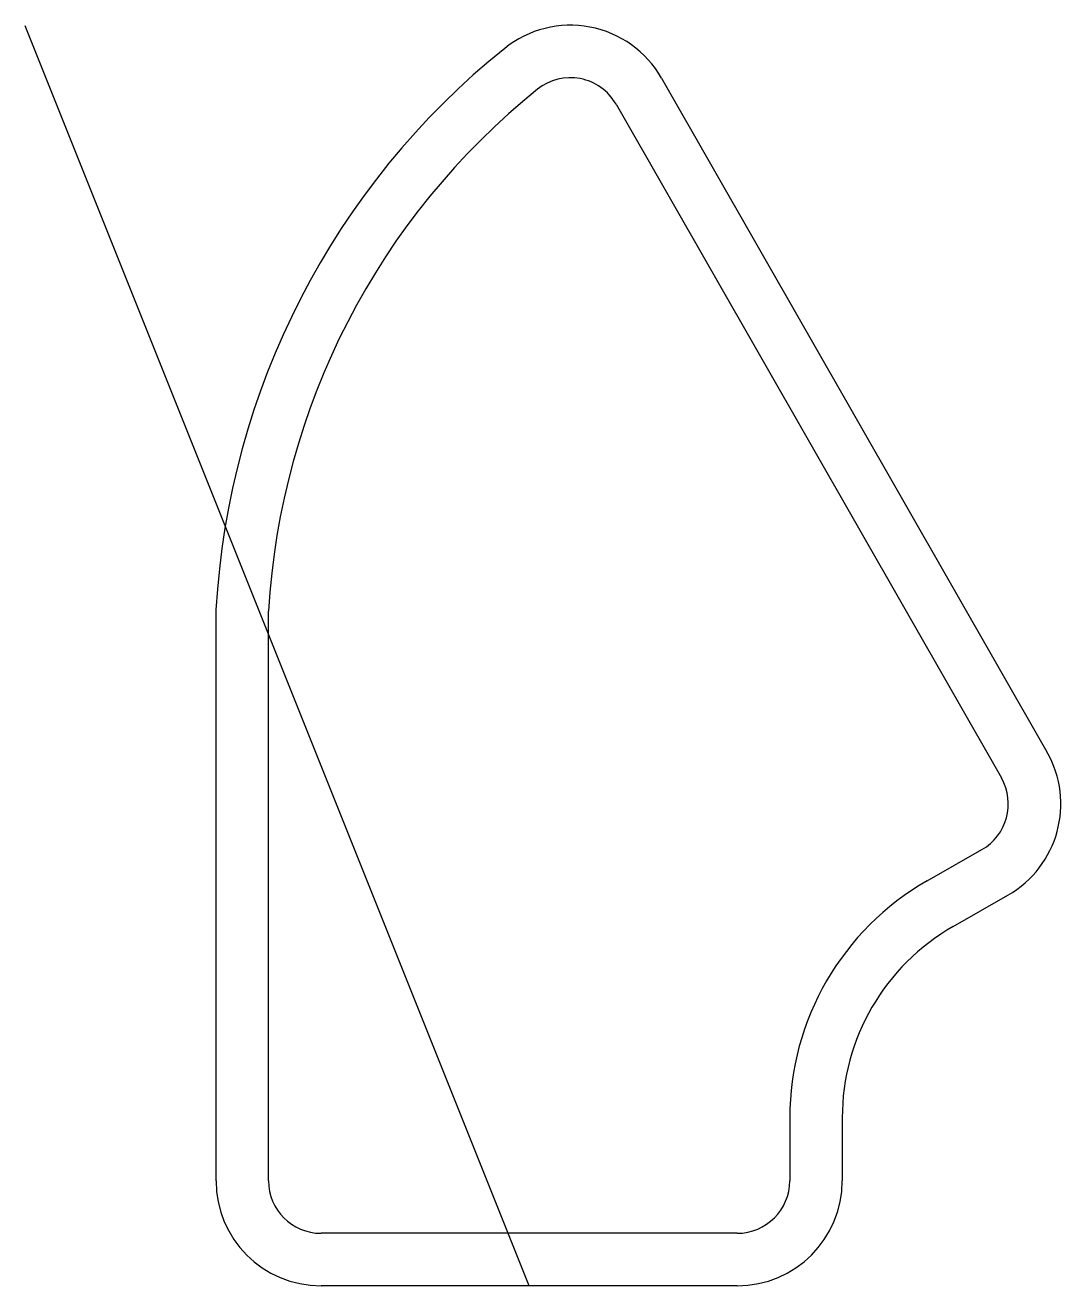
# Model space of a CAD drawing. Extents: x -1.2 to 1.27, y 0 to 3.
import ezdxf

# ---------------------------------------------------------------- set-up
doc = ezdxf.new("R2010")
doc.units = 0
doc.header["$LTSCALE"] = 5
doc.header["$MEASUREMENT"] = 0
for name, color, linetype in [('Z1_RAMPS_A', 24, 'Continuous'), ('Z1_RAMPS_B', 24, 'Continuous'), ('Z1_RAMPS_C', 24, 'Continuous')]:
    doc.layers.add(name, color=color, linetype=linetype)

msp = doc.modelspace()

# ---------------------------------------------------------------- linework, layer by layer
at = {"layer": 'Z1_RAMPS_A', "color": 24, "linetype": 'Continuous', "lineweight": 25}
for p, q in [((0.2069, 2.8138), (1.1246, 1.2093)), ((-0.6206, 0.25), (-0.6206, 1.6064)), ((0.9479, 0.9642), (1.0781, 1.0387)), ((0.6206, 0.4), (0.6206, 0.25)), ((0.4956, 0.125), (-0.4956, 0.125))]:
    msp.add_line(p, q, dxfattribs=at)
for centre, radius, start, end in [((0.0984, 2.7517), 0.125, 29.7668, 128.7793), ((1.0989, 1.5064), 1.7225, 128.7793, 176.6715), ((1.0161, 1.1472), 0.125, -60.2332, 29.7668), ((1.2706, 0.4), 0.65, 119.7668, -180), ((-0.4956, 0.25), 0.125, 180, -90), ((0.4956, 0.25), 0.125, -90, 0)]:
    msp.add_arc(centre, radius, start, end, dxfattribs=at)
at = {"layer": 'Z1_RAMPS_B', "color": 24, "linetype": 'Continuous', "lineweight": 25}
for p, q in [((0.3154, 2.8758), (1.2331, 1.2713)), ((-0.7456, 0.25), (-0.7456, 1.61)), ((1.01, 0.8557), (1.1402, 0.9302)), ((0.7456, 0.4), (0.7456, 0.25)), ((0.4956, 0), (-0.4956, 0))]:
    msp.add_line(p, q, dxfattribs=at)
for centre, radius, start, end in [((0.0984, 2.7517), 0.25, 29.7668, 128.7793), ((1.0989, 1.5064), 1.8475, 128.7793, 176.7861), ((1.0161, 1.1472), 0.25, -60.2332, 29.7668), ((1.2706, 0.4), 0.525, 119.7668, -180), ((-0.4956, 0.25), 0.25, 180, -90), ((0.4956, 0.25), 0.25, -90, 0)]:
    msp.add_arc(centre, radius, start, end, dxfattribs=at)
at = {"layer": 'Z1_RAMPS_C', "color": 24, "linetype": 'Continuous', "lineweight": 25}
msp.add_line((0, 0), (-1.2, 3), dxfattribs=at)

doc.saveas('drawing.dxf')
